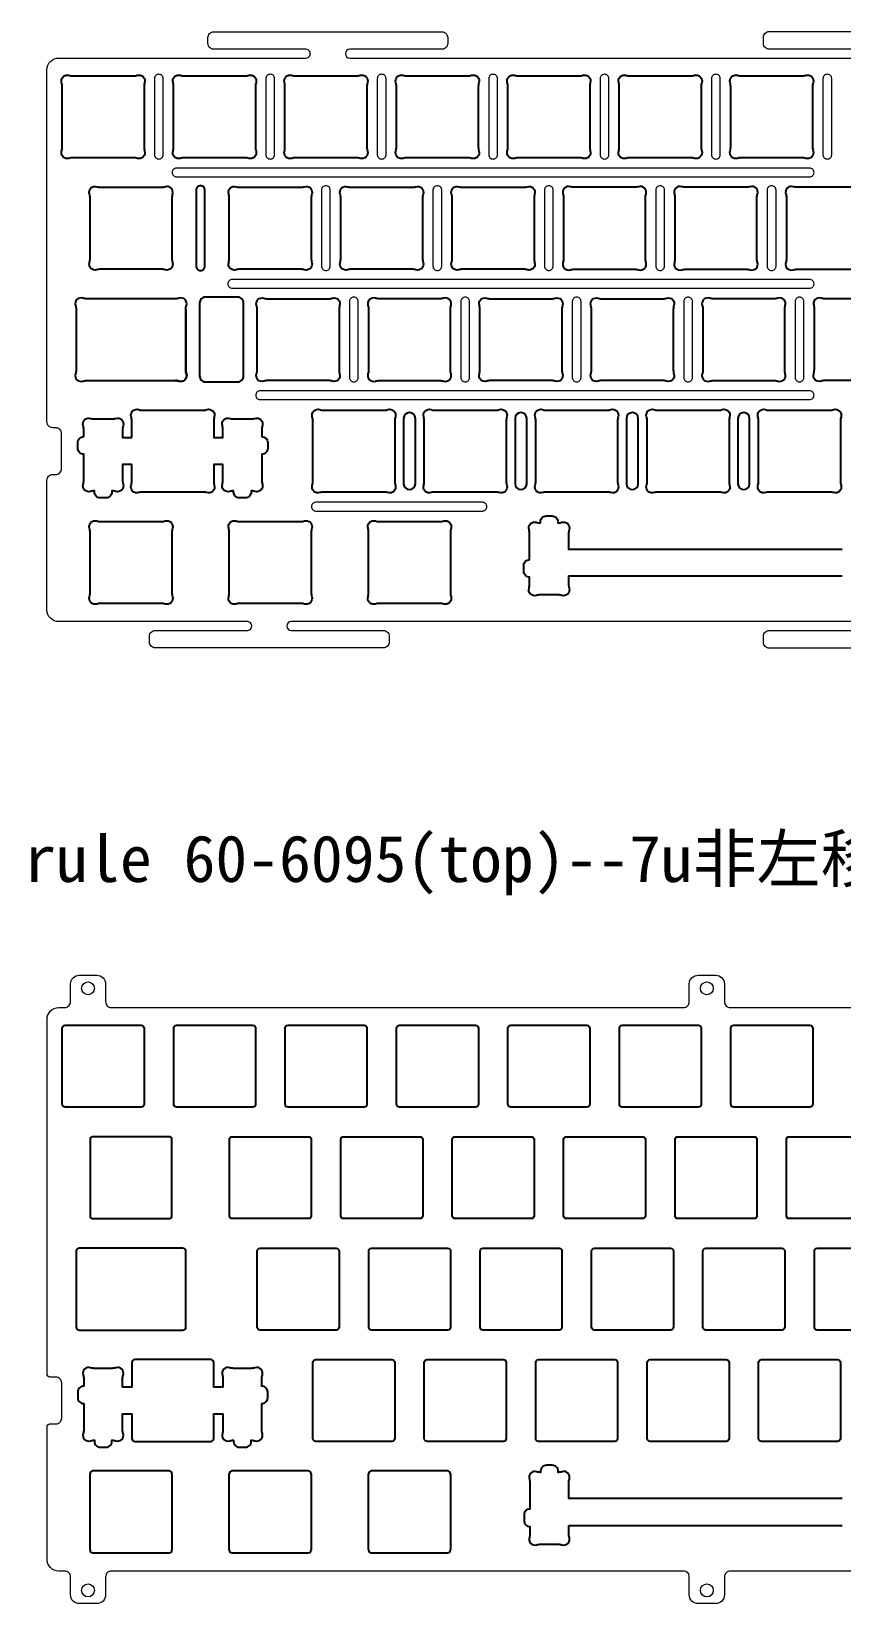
# Model space of a CAD drawing. Header units: millimetres. Extents: x 3201 to 5715, y 849 to 1652.
# Drawn here: x 4251.4 to 4389.7, y 1210.3 to 1479.1 of the extents above; entities that cross this region are included whole.
import ezdxf

# ---------------------------------------------------------------- set-up
doc = ezdxf.new("R2010")
doc.units = ezdxf.units.MM
doc.layers.add('1', color=7, linetype='Continuous', lineweight=0)
doc.layers.add('定位板 v10 v5 v1_定位板 v10 v5_定位板 v9_Sketch2', color=7, linetype='Continuous')
doc.styles.add('MtXpl_', font='')
doc.styles.get('MtXpl_').set_extended_font_data('SimSun')

msp = doc.modelspace()

# ---------------------------------------------------------------- linework, layer by layer
at = {"color": 0}
msp.add_line((4343.23, 1385.95), (4390.01, 1385.95), dxfattribs=at)
at = {"color": 7}
for p, q in [((4370.67, 1250.19), (4370.67, 1239.75)), ((4343.27, 1223.62), (4390.01, 1223.62))]:
    msp.add_line(p, q, dxfattribs=at)
at = {"color": 7, "linetype": 'Continuous', "lineweight": 25}
for p, q in [((4261.42, 1219.42), (4261.42, 1232.42)), ((4275.42, 1232.42), (4275.42, 1219.42)), ((4285.23, 1219.42), (4285.23, 1232.42)), ((4299.23, 1232.42), (4299.23, 1219.42)), ((4309.04, 1219.42), (4309.04, 1232.42)), ((4323.04, 1232.42), (4323.04, 1219.42))]:
    msp.add_line(p, q, dxfattribs=at)
at = {"color": 7}
for points in [[(4258.43, 1457.45, 0.078597), (4257.82, 1457.35, -0.612516), (4256.56, 1458.61, 0.078597), (4256.65, 1459.23), (4256.65, 1469.67, 0.095705), (4256.56, 1470.29, -0.612516), (4257.82, 1471.55, 0.078597), (4258.43, 1471.45), (4268.88, 1471.45, 0.078597), (4269.49, 1471.55, -0.612516), (4270.75, 1470.29, 0.078597), (4270.65, 1469.67), (4270.65, 1459.23, 0.078597), (4270.75, 1458.61, -0.612516), (4269.49, 1457.35, 0.078597), (4268.88, 1457.45)], [(4276.87, 1471.55, 0.078597), (4277.48, 1471.45), (4287.93, 1471.45, 0.078597), (4288.54, 1471.55, -0.612516), (4289.8, 1470.29, 0.078597), (4289.7, 1469.67), (4289.7, 1459.23, 0.078597), (4289.8, 1458.61, -0.612516), (4288.54, 1457.35, 0.078597), (4287.93, 1457.45), (4277.48, 1457.45, 0.078597), (4276.87, 1457.35, -0.612516), (4275.61, 1458.61, 0.078597), (4275.7, 1459.23), (4275.7, 1469.67, 0.078597), (4275.61, 1470.29, -0.612516)], [(4307.59, 1457.35, 0.078597), (4306.98, 1457.45), (4296.53, 1457.45, 0.078597), (4295.92, 1457.35, -0.612516), (4294.66, 1458.61, 0.078597), (4294.75, 1459.23), (4294.75, 1469.67, 0.078597), (4294.66, 1470.29, -0.612516), (4295.92, 1471.55, 0.078597), (4296.53, 1471.45), (4306.98, 1471.45, 0.078597), (4307.59, 1471.55, -0.612516), (4308.85, 1470.29, 0.078597), (4308.75, 1469.67), (4308.75, 1459.23, 0.078597), (4308.85, 1458.61, -0.612516)], [(4327.9, 1470.29, 0.078597), (4327.8, 1469.67), (4327.8, 1459.23, 0.078597), (4327.9, 1458.61, -0.612516), (4326.64, 1457.35, 0.078597), (4326.03, 1457.45), (4315.58, 1457.45, 0.078597), (4314.97, 1457.35, -0.612516), (4313.71, 1458.61, 0.078597), (4313.8, 1459.23), (4313.8, 1469.67, 0.078597), (4313.71, 1470.29, -0.612516), (4314.97, 1471.55, 0.078597), (4315.58, 1471.45), (4326.03, 1471.45, 0.078597), (4326.64, 1471.55, -0.612516)], [(4334.63, 1457.45, 0.078597), (4334.02, 1457.35, -0.612516), (4332.76, 1458.61, 0.078597), (4332.85, 1459.23), (4332.85, 1469.67, 0.078597), (4332.76, 1470.29, -0.612516), (4334.02, 1471.55, 0.078597), (4334.63, 1471.45), (4345.08, 1471.45, 0.078597), (4345.69, 1471.55, -0.612516), (4346.95, 1470.29, 0.095705), (4346.85, 1469.67), (4346.85, 1459.23, 0.078597), (4346.95, 1458.61, -0.612516), (4345.69, 1457.35, 0.078597), (4345.08, 1457.45)], [(4366, 1470.29, 0.078597), (4365.9, 1469.67), (4365.9, 1459.23, 0.078597), (4366, 1458.61, -0.612516), (4364.74, 1457.35, 0.078597), (4364.12, 1457.45), (4353.68, 1457.45, 0.078597), (4353.07, 1457.35, -0.612516), (4351.81, 1458.61, 0.078597), (4351.9, 1459.23), (4351.9, 1469.67, 0.078597), (4351.81, 1470.29, -0.612516), (4353.07, 1471.55, 0.078597), (4353.68, 1471.45), (4364.12, 1471.45, 0.078597), (4364.74, 1471.55, -0.612516)], [(4383.79, 1457.35, 0.078597), (4383.17, 1457.45), (4372.73, 1457.45, 0.078597), (4372.12, 1457.35, -0.612516), (4370.86, 1458.61, 0.078597), (4370.95, 1459.23), (4370.95, 1469.67, 0.078597), (4370.86, 1470.29, -0.612516), (4372.12, 1471.55, 0.078597), (4372.73, 1471.45), (4383.17, 1471.45, 0.078597), (4383.79, 1471.55, -0.612516), (4385.05, 1470.29, 0.078597), (4384.95, 1469.67), (4384.95, 1459.23, 0.078597), (4385.05, 1458.61, -0.612516)], [(4286.39, 1452.5, 0.078597), (4287.01, 1452.4), (4297.45, 1452.4, 0.078597), (4298.07, 1452.5, -0.612516), (4299.33, 1451.24, 0.078597), (4299.23, 1450.62), (4299.23, 1440.18, 0.078597), (4299.33, 1439.56, -0.612516), (4298.07, 1438.3, 0.078597), (4297.45, 1438.4), (4287.01, 1438.4, 0.078597), (4286.39, 1438.3, -0.612516), (4285.13, 1439.56, 0.078597), (4285.23, 1440.18), (4285.23, 1450.62, 0.078597), (4285.13, 1451.24, -0.612516)], [(4305.44, 1452.5, 0.078597), (4306.06, 1452.4), (4316.5, 1452.4, 0.078597), (4317.12, 1452.5, -0.612516), (4318.38, 1451.24, 0.078597), (4318.28, 1450.62), (4318.28, 1440.18, 0.078597), (4318.38, 1439.56, -0.612516), (4317.12, 1438.3, 0.078597), (4316.5, 1438.4), (4306.06, 1438.4, 0.078597), (4305.44, 1438.3, -0.612516), (4304.18, 1439.56, 0.078597), (4304.28, 1440.18), (4304.28, 1450.62, 0.078597), (4304.18, 1451.24, -0.612516)], [(4337.43, 1451.24, 0.078597), (4337.33, 1450.62), (4337.33, 1440.18, 0.078597), (4337.43, 1439.56, -0.612516), (4336.17, 1438.3, 0.078597), (4335.55, 1438.4), (4325.11, 1438.4, 0.078597), (4324.49, 1438.3, -0.612516), (4323.23, 1439.56, 0.078597), (4323.33, 1440.18), (4323.33, 1450.62, 0.078597), (4323.23, 1451.24, -0.612516), (4324.49, 1452.5, 0.078597), (4325.11, 1452.4), (4335.55, 1452.4, 0.078597), (4336.17, 1452.5, -0.612516)], [(4356.48, 1451.24, 0.612516), (4355.22, 1452.5, -0.078597), (4354.6, 1452.4), (4344.16, 1452.4, -0.078597), (4343.54, 1452.5, 0.612516), (4342.28, 1451.24, -0.078597), (4342.38, 1450.62), (4342.38, 1440.18, -0.078597), (4342.28, 1439.56, 0.612516), (4343.54, 1438.3, -0.078597), (4344.16, 1438.4), (4354.6, 1438.4, -0.078597), (4355.22, 1438.3, 0.612516), (4356.48, 1439.56, -0.078597), (4356.38, 1440.18), (4356.38, 1450.62, -0.078597)], [(4375.53, 1451.24, 0.612516), (4374.27, 1452.5, -0.078597), (4373.65, 1452.4), (4363.21, 1452.4, -0.078597), (4362.59, 1452.5, 0.612516), (4361.33, 1451.24, -0.078597), (4361.43, 1450.62), (4361.43, 1440.18, -0.078597), (4361.33, 1439.56, 0.612516), (4362.59, 1438.3, -0.078597), (4363.21, 1438.4), (4373.65, 1438.4, -0.078597), (4374.27, 1438.3, 0.612516), (4375.53, 1439.56, -0.078597), (4375.43, 1440.18), (4375.43, 1450.62, -0.078597)], [(4380.38, 1439.56, 0.612516), (4381.64, 1438.3, -0.078597), (4382.26, 1438.4), (4392.7, 1438.4, -0.078597), (4393.32, 1438.3, 0.612516), (4394.58, 1439.56, -0.078597), (4394.48, 1440.18), (4394.48, 1450.62, -0.078597), (4394.58, 1451.24, 0.612516), (4393.32, 1452.5, -0.078597), (4392.7, 1452.4), (4382.26, 1452.4, -0.078597), (4381.64, 1452.5, 0.612516), (4380.38, 1451.24, -0.078597), (4380.48, 1450.62), (4380.48, 1440.18, -0.078597)], [(4276.02, 1419.35, -0.078597), (4276.64, 1419.25, 0.612516), (4277.89, 1420.51, -0.078597), (4277.8, 1421.13), (4277.8, 1431.57, -0.078597), (4277.89, 1432.19, 0.612516), (4276.64, 1433.45, -0.078597), (4276.02, 1433.35), (4260.81, 1433.35, -0.078597), (4260.19, 1433.45, 0.612516), (4258.93, 1432.19, -0.078597), (4259.03, 1431.57), (4259.03, 1421.13, -0.078597), (4258.93, 1420.51, 0.612516), (4260.19, 1419.25, -0.078597), (4260.81, 1419.35)], [(4304.09, 1420.51, -0.612516), (4302.83, 1419.25, 0.078597), (4302.21, 1419.35), (4291.77, 1419.35, 0.078597), (4291.15, 1419.25, -0.612516), (4289.89, 1420.51, 0.078597), (4289.99, 1421.13), (4289.99, 1431.57, 0.078597), (4289.89, 1432.19, -0.612516), (4291.15, 1433.45, 0.078597), (4291.77, 1433.35), (4302.21, 1433.35, 0.078597), (4302.83, 1433.45, -0.612516), (4304.09, 1432.19, 0.078597), (4303.99, 1431.57), (4303.99, 1421.13, 0.078597)], [(4310.2, 1433.45, 0.612516), (4308.94, 1432.19, -0.078597), (4309.04, 1431.57), (4309.04, 1421.13, -0.078597), (4308.94, 1420.51, 0.612516), (4310.2, 1419.25, -0.078597), (4310.82, 1419.35), (4321.26, 1419.35, -0.078597), (4321.88, 1419.25, 0.612516), (4323.14, 1420.51, -0.078597), (4323.04, 1421.13), (4323.04, 1431.57, -0.078597), (4323.14, 1432.19, 0.612516), (4321.88, 1433.45, -0.078597), (4321.26, 1433.35), (4310.82, 1433.35, -0.078597)], [(4359.98, 1419.25, 0.078597), (4359.36, 1419.35), (4348.92, 1419.35, 0.078597), (4348.3, 1419.25, -0.612516), (4347.04, 1420.51, 0.078597), (4347.14, 1421.13), (4347.14, 1431.57, 0.078597), (4347.04, 1432.19, -0.612516), (4348.3, 1433.45, 0.078597), (4348.92, 1433.35), (4359.36, 1433.35, 0.078597), (4359.98, 1433.45, -0.612516), (4361.24, 1432.19, 0.078597), (4361.14, 1431.57), (4361.14, 1421.13, 0.078597), (4361.24, 1420.51, -0.612516)], [(4380.29, 1432.19, 0.612516), (4379.03, 1433.45, -0.078597), (4378.41, 1433.35), (4367.97, 1433.35, -0.078597), (4367.35, 1433.45, 0.612516), (4366.09, 1432.19, -0.078597), (4366.19, 1431.57), (4366.19, 1421.13, -0.078597), (4366.09, 1420.51, 0.612516), (4367.35, 1419.25, -0.078597), (4367.97, 1419.35), (4378.41, 1419.35, -0.078597), (4379.03, 1419.25, 0.612516), (4380.29, 1420.51, -0.078597), (4380.19, 1421.13), (4380.19, 1431.57, -0.078597)], [(4277.81, 1257.52), (4277.81, 1270.52, 0.414214), (4277.31, 1271.02), (4259.54, 1271.02, 0.414214), (4259.04, 1270.52), (4259.04, 1257.52, 0.414214), (4259.54, 1257.02), (4277.31, 1257.02, 0.414214)]]:
    msp.add_lwpolyline(points, format="xyb", close=True, dxfattribs=at)
for points in [[(4275.52, 1451.24, 0.078597), (4275.42, 1450.62), (4275.42, 1440.18, 0.078597), (4275.52, 1439.56, -0.612516), (4274.26, 1438.3, 0.078597), (4273.64, 1438.4), (4263.2, 1438.4, 0.078597), (4262.58, 1438.3, -0.612516), (4261.32, 1439.56, 0.078597), (4261.42, 1440.18), (4261.42, 1450.62, 0.078597), (4261.32, 1451.24, -0.612516), (4262.58, 1452.5, 0.078597), (4263.2, 1452.4), (4273.64, 1452.4, 0.078597), (4274.26, 1452.5)], [(4342.09, 1431.57), (4342.09, 1421.13, 0.078597), (4342.19, 1420.51, -0.612516), (4340.93, 1419.25, 0.078597), (4340.31, 1419.35), (4329.87, 1419.35, 0.078597), (4329.25, 1419.25, -0.612516), (4327.99, 1420.51, 0.078597), (4328.09, 1421.13), (4328.09, 1431.57, 0.078597), (4327.99, 1432.19, -0.612516), (4329.25, 1433.45, 0.078597), (4329.87, 1433.35), (4340.31, 1433.35, 0.078597), (4340.93, 1433.45, -0.612516), (4342.19, 1432.19, 0.078597), (4342.09, 1431.57)], [(4399.24, 1431.57, -0.078597), (4399.34, 1432.19, 0.612516), (4398.08, 1433.45, -0.078597), (4397.46, 1433.35), (4387.02, 1433.35, -0.078597), (4386.4, 1433.45, 0.612516), (4385.14, 1432.19, -0.078597), (4385.24, 1431.57), (4385.24, 1421.13)], [(4277.8, 1431.57), (4277.8, 1421.13, 0.078597), (4277.89, 1420.51, -0.612516), (4276.64, 1419.25, 0.078597), (4276.02, 1419.35)], [(4399.24, 1431.57), (4399.24, 1421.13, 0.078597), (4399.34, 1420.51, -0.612516), (4398.08, 1419.25, 0.078597), (4397.46, 1419.35), (4387.02, 1419.35, 0.078597), (4386.4, 1419.25, -0.612516), (4385.14, 1420.51, 0.078597), (4385.24, 1421.13)], [(4390.01, 1228.22), (4343.27, 1228.22), (4343.27, 1230.91, -0.078597), (4343.37, 1231.53, 0.612516), (4342.11, 1232.79, -0.078597), (4341.49, 1232.69), (4341.45, 1232.69), (4341.45, 1232.89, 0.414214), (4340.45, 1233.89), (4339.45, 1233.89, 0.414214), (4338.45, 1232.89), (4338.45, 1232.69), (4338.4, 1232.69, -0.078597), (4337.79, 1232.79, 0.612516), (4336.53, 1231.53, -0.078597), (4336.62, 1230.91), (4336.62, 1226.42, 0.414214), (4335.62, 1225.42), (4335.62, 1224.42, 0.414214), (4336.62, 1223.42), (4336.62, 1222.17, -0.078597), (4336.53, 1221.56, 0.612516), (4337.79, 1220.3, -0.078597), (4338.4, 1220.39), (4341.49, 1220.39, -0.078597), (4342.11, 1220.3, 0.612516), (4343.37, 1221.56, -0.078597), (4343.27, 1222.17), (4343.27, 1223.62)]]:
    msp.add_lwpolyline(points, format="xyb", dxfattribs=at)
at = {"color": 7, "linetype": 'Continuous'}
msp.add_lwpolyline([(4281.07, 1451.93, 0.414214), (4280.32, 1452.68, 0.414214), (4279.57, 1451.93), (4279.57, 1438.93, 0.414214), (4280.32, 1438.18, 0.414214), (4281.07, 1438.93)], format="xyb", close=True, dxfattribs=at)
for points in [[(4281.15, 1433.63, 0.414214), (4280.15, 1432.63), (4280.15, 1420.13, 0.414214), (4281.15, 1419.13), (4286.65, 1419.13, 0.414214), (4287.65, 1420.13), (4287.65, 1432.63, 0.414214), (4286.65, 1433.63)], [(4311.74, 1414.3, 0.078597), (4312.36, 1414.4, -0.612516), (4313.62, 1413.14, 0.078597), (4313.52, 1412.52), (4313.52, 1402.08, 0.078597), (4313.62, 1401.46, -0.612516), (4312.36, 1400.2, 0.078597), (4311.74, 1400.3), (4301.3, 1400.3, 0.078597), (4300.68, 1400.2, -0.612516), (4299.42, 1401.46, 0.078597), (4299.52, 1402.08), (4299.52, 1412.52, 0.078597), (4299.42, 1413.14, -0.612516), (4300.68, 1414.4, 0.078597), (4301.3, 1414.3)], [(4330.79, 1414.3, 0.078597), (4331.41, 1414.4, -0.612516), (4332.67, 1413.14, 0.078597), (4332.57, 1412.52), (4332.57, 1402.08, 0.078597), (4332.67, 1401.46, -0.612516), (4331.41, 1400.2, 0.078597), (4330.79, 1400.3), (4320.35, 1400.3, 0.078597), (4319.73, 1400.2, -0.612516), (4318.47, 1401.46, 0.078597), (4318.57, 1402.08), (4318.57, 1412.52, 0.078597), (4318.47, 1413.14, -0.612516), (4319.73, 1414.4, 0.078597), (4320.35, 1414.3)], [(4349.84, 1414.3, 0.078597), (4350.46, 1414.4, -0.612516), (4351.72, 1413.14, 0.078597), (4351.62, 1412.52), (4351.62, 1402.08, 0.078597), (4351.72, 1401.46, -0.612516), (4350.46, 1400.2, 0.078597), (4349.84, 1400.3), (4339.4, 1400.3, 0.078597), (4338.78, 1400.2, -0.612516), (4337.52, 1401.46, 0.078597), (4337.62, 1402.08), (4337.62, 1412.52, 0.078597), (4337.52, 1413.14, -0.612516), (4338.78, 1414.4, 0.078597), (4339.4, 1414.3)], [(4368.89, 1414.3, 0.078597), (4369.51, 1414.4, -0.612516), (4370.77, 1413.14, 0.078597), (4370.67, 1412.52), (4370.67, 1402.08, 0.078597), (4370.77, 1401.46, -0.612516), (4369.51, 1400.2, 0.078597), (4368.89, 1400.3), (4358.45, 1400.3, 0.078597), (4357.83, 1400.2, -0.612516), (4356.57, 1401.46, 0.078597), (4356.67, 1402.08), (4356.67, 1412.52, 0.078597), (4356.57, 1413.14, -0.612516), (4357.83, 1414.4, 0.078597), (4358.45, 1414.3)], [(4387.94, 1414.3, 0.078597), (4388.56, 1414.4, -0.612516), (4389.82, 1413.14, 0.078597), (4389.72, 1412.52), (4389.72, 1402.08, 0.078597), (4389.82, 1401.46, -0.612516), (4388.56, 1400.2, 0.078597), (4387.94, 1400.3), (4377.5, 1400.3, 0.078597), (4376.88, 1400.2, -0.612516), (4375.62, 1401.46, 0.078597), (4375.72, 1402.08), (4375.72, 1412.52, 0.078597), (4375.62, 1413.14, -0.612516), (4376.88, 1414.4, 0.078597), (4377.5, 1414.3)], [(4262.58, 1395.35, 0.078597), (4263.2, 1395.25), (4273.64, 1395.25, 0.078597), (4274.26, 1395.35, -0.612516), (4275.52, 1394.09, 0.078597), (4275.42, 1393.47), (4275.42, 1383.03, 0.078597), (4275.52, 1382.41, -0.612516), (4274.26, 1381.15, 0.078597), (4273.64, 1381.25), (4263.2, 1381.25, 0.078597), (4262.58, 1381.15, -0.612516), (4261.32, 1382.41, 0.078597), (4261.42, 1383.03), (4261.42, 1393.47, 0.078597), (4261.32, 1394.09, -0.612516)], [(4299.33, 1394.09, 0.078597), (4299.23, 1393.47), (4299.23, 1383.03, 0.078597), (4299.33, 1382.41, -0.612516), (4298.07, 1381.15, 0.078597), (4297.45, 1381.25), (4287.01, 1381.25, 0.078597), (4286.39, 1381.15, -0.612516), (4285.13, 1382.41, 0.078597), (4285.23, 1383.03), (4285.23, 1393.47, 0.078597), (4285.13, 1394.09, -0.612516), (4286.39, 1395.35, 0.078597), (4287.01, 1395.25), (4297.45, 1395.25, 0.078597), (4298.07, 1395.35, -0.612516)], [(4323.14, 1394.09, 0.078597), (4323.04, 1393.47), (4323.04, 1383.03, 0.078597), (4323.14, 1382.41, -0.612516), (4321.88, 1381.15, 0.078597), (4321.26, 1381.25), (4310.82, 1381.25, 0.078597), (4310.21, 1381.15, -0.612516), (4308.95, 1382.41, 0.078597), (4309.04, 1383.03), (4309.04, 1393.47, 0.078597), (4308.95, 1394.09, -0.612516), (4310.21, 1395.35, 0.078597), (4310.82, 1395.25), (4321.26, 1395.25, 0.078597), (4321.88, 1395.35, -0.612516)]]:
    msp.add_lwpolyline(points, format="xyb", close=True)
at = {"color": 0}
msp.add_lwpolyline([(4268.56, 1409.6), (4268.56, 1412.52, 0.078597), (4268.46, 1413.14, -0.612516), (4269.72, 1414.4, 0.078597), (4270.34, 1414.3), (4280.78, 1414.3, 0.078597), (4281.4, 1414.4, -0.612516), (4282.66, 1413.14, 0.078597), (4282.56, 1412.52), (4282.56, 1409.6), (4284.14, 1409.6), (4284.14, 1411.02, 0.078597), (4284.04, 1411.64, -0.612516), (4285.3, 1412.9, 0.078597), (4285.92, 1412.8), (4289.01, 1412.8, 0.078597), (4289.62, 1412.9, -0.612516), (4290.88, 1411.64, 0.078597), (4290.79, 1411.02), (4290.79, 1409.77, -0.414214), (4291.79, 1408.77), (4291.79, 1407.77, -0.414214), (4290.79, 1406.77), (4290.79, 1402.28, 0.078597), (4290.88, 1401.66, -0.612516), (4289.62, 1400.4, 0.078597), (4289.01, 1400.5), (4288.96, 1400.5), (4288.96, 1400.3, -0.414214), (4287.96, 1399.3), (4286.96, 1399.3, -0.414214), (4285.96, 1400.3), (4285.96, 1400.5), (4285.92, 1400.5, 0.078597), (4285.3, 1400.4, -0.612516), (4284.04, 1401.66, 0.078597), (4284.14, 1402.28), (4284.14, 1405), (4282.56, 1405), (4282.56, 1402.08, 0.078597), (4282.66, 1401.46, -0.612516), (4281.4, 1400.2, 0.078597), (4280.78, 1400.3), (4270.34, 1400.3, 0.078597), (4269.72, 1400.2, -0.612516), (4268.46, 1401.46, 0.078597), (4268.56, 1402.08), (4268.56, 1405), (4266.99, 1405), (4266.99, 1402.28, 0.078597), (4267.08, 1401.66, -0.612516), (4265.82, 1400.4, 0.078597), (4265.21, 1400.5), (4265.16, 1400.5), (4265.16, 1400.3, -0.414214), (4264.16, 1399.3), (4263.16, 1399.3, -0.414214), (4262.16, 1400.3), (4262.16, 1400.5), (4262.12, 1400.5, 0.078597), (4261.5, 1400.4, -0.612516), (4260.24, 1401.66, 0.078597), (4260.34, 1402.28), (4260.34, 1406.77, -0.414214), (4259.34, 1407.77), (4259.34, 1408.77, -0.414214), (4260.34, 1409.77), (4260.34, 1411.02, 0.078597), (4260.24, 1411.64, -0.612516), (4261.5, 1412.9, 0.078597), (4262.12, 1412.8), (4265.21, 1412.8, 0.078597), (4265.82, 1412.9, -0.612516), (4267.08, 1411.64, 0.078597), (4266.99, 1411.02), (4266.99, 1409.6)], format="xyb", close=True, dxfattribs=at)
for points in [[(4317.04, 1401.72), (4317.04, 1412.88, 1), (4315.04, 1412.88)], [(4336.09, 1401.72), (4336.09, 1412.88, 1), (4334.09, 1412.88)], [(4355.14, 1401.72), (4355.14, 1412.88, 1), (4353.14, 1412.88)], [(4374.19, 1401.72), (4374.19, 1412.88, 1), (4372.19, 1412.88)], [(4315.04, 1412.88), (4315.04, 1401.72, 1), (4317.04, 1401.72)], [(4334.09, 1412.88), (4334.09, 1401.72, 1), (4336.09, 1401.72)], [(4353.14, 1412.88), (4353.14, 1401.72, 1), (4355.14, 1401.72)], [(4372.19, 1412.88), (4372.19, 1401.72, 1), (4374.19, 1401.72)], [(4343.23, 1385.95), (4343.23, 1384.5, 0.078597), (4343.33, 1383.88, -0.612516), (4342.07, 1382.62, 0.078597), (4341.45, 1382.72), (4338.36, 1382.72, 0.078597), (4337.74, 1382.62, -0.612516), (4336.48, 1383.88, 0.078597), (4336.58, 1384.5), (4336.58, 1385.75, -0.414214), (4335.58, 1386.75), (4335.58, 1387.75, -0.414214), (4336.58, 1388.75), (4336.58, 1393.24, 0.078597), (4336.48, 1393.86, -0.612516), (4337.74, 1395.12, 0.078597), (4338.36, 1395.02), (4338.41, 1395.02), (4338.41, 1395.22, -0.414214), (4339.41, 1396.22), (4340.41, 1396.22, -0.414214), (4341.41, 1395.22), (4341.41, 1395.02), (4341.45, 1395.02, 0.078597), (4342.07, 1395.12, -0.612516), (4343.33, 1393.86, 0.078597), (4343.23, 1393.24), (4343.23, 1390.55), (4390.01, 1390.55)]]:
    msp.add_lwpolyline(points, format="xyb")
at = {"color": 7, "linetype": 'Continuous', "lineweight": 25}
for points in [[(4275.42, 1232.42, 0.414214), (4274.92, 1232.92), (4261.92, 1232.92, 0.414214), (4261.42, 1232.42)], [(4299.23, 1232.42, 0.414214), (4298.73, 1232.92), (4285.73, 1232.92, 0.414214), (4285.23, 1232.42)], [(4323.04, 1232.42, 0.414214), (4322.54, 1232.92), (4309.54, 1232.92, 0.414214), (4309.04, 1232.42)], [(4261.42, 1219.42, 0.414214), (4261.92, 1218.92), (4274.92, 1218.92, 0.414214), (4275.42, 1219.42)], [(4285.23, 1219.42, 0.414214), (4285.73, 1218.92), (4298.73, 1218.92, 0.414214), (4299.23, 1219.42)], [(4309.04, 1219.42, 0.414214), (4309.54, 1218.92), (4322.54, 1218.92, 0.414214), (4323.04, 1219.42)]]:
    msp.add_lwpolyline(points, format="xyb", dxfattribs=at)
at = {"color": 7}
msp.add_arc((4274.56, 1451.55), 1, 342.0237, 107.9763, dxfattribs=at)
at = {"layer": '1'}
for points in [[(4393.31, 1378.15), (4295.82, 1378.15, 0.999996), (4295.82, 1376.65), (4311.57, 1376.65, -0.414214), (4312.57, 1375.65), (4312.57, 1374.65, -0.414214), (4311.57, 1373.65), (4272.57, 1373.65, -0.414214), (4271.57, 1374.65), (4271.57, 1375.65, -0.414214), (4272.57, 1376.65), (4288.32, 1376.65, 1.006341), (4288.32, 1378.15), (4256.05, 1378.15, -0.414214), (4254.05, 1380.15), (4254.05, 1402.3, -0.414214), (4255.05, 1403.3), (4255.55, 1403.3, 0.414214), (4256.55, 1404.3), (4256.55, 1410.3, 0.414214), (4255.55, 1411.3), (4255.05, 1411.3, -0.414214), (4254.05, 1412.3), (4254.05, 1472.5, -0.414214), (4256.05, 1474.5), (4298.32, 1474.5, 1.006341), (4298.32, 1476), (4282.57, 1476, -0.414214), (4281.57, 1477), (4281.57, 1478, -0.414214), (4282.57, 1479), (4321.57, 1479, -0.414214), (4322.57, 1478), (4322.57, 1477, -0.414214), (4321.57, 1476), (4305.82, 1476, 0.999996), (4305.82, 1474.5), (4393.31, 1474.5, 1.004198)], [(4393.31, 1476), (4377.56, 1476, -0.414214), (4376.56, 1477), (4376.56, 1478.05, -0.414214), (4377.56, 1479.05), (4416.56, 1479.05, -0.414214)], [(4416.56, 1373.6), (4377.56, 1373.6, -0.428049), (4376.56, 1374.65), (4376.56, 1375.65, -0.414214), (4377.56, 1376.65), (4393.31, 1376.65, 1.06449)], [(4423.28, 1215.82), (4370.88, 1215.82, 0.414214), (4369.88, 1214.82), (4369.88, 1211.75, -0.414214), (4368.38, 1210.25), (4365.38, 1210.25, -0.414214), (4363.88, 1211.75), (4363.88, 1214.82, 0.414214), (4362.88, 1215.82), (4265.08, 1215.82, 0.414214), (4264.08, 1214.82), (4264.08, 1211.75, -0.414214), (4262.58, 1210.25), (4259.58, 1210.25, -0.414214), (4258.08, 1211.75), (4258.08, 1214.82, 0.414214), (4257.08, 1215.82), (4256.07, 1215.82, -0.414214), (4254.07, 1217.82), (4254.07, 1240.47, -0.414214), (4254.57, 1240.97), (4255.57, 1240.97, 0.414214), (4256.57, 1241.97), (4256.57, 1247.97, 0.414214), (4255.57, 1248.97), (4254.57, 1248.97, -0.414214), (4254.07, 1249.47), (4254.07, 1310.17, -0.414214), (4256.07, 1312.17), (4257.08, 1312.17, 0.414214), (4258.08, 1313.17), (4258.08, 1316.19, -0.414214), (4259.58, 1317.69), (4262.58, 1317.69, -0.414214), (4264.08, 1316.19), (4264.08, 1313.17, 0.414214), (4265.08, 1312.17), (4362.88, 1312.17, 0.414214), (4363.88, 1313.17), (4363.88, 1316.19, -0.414214), (4365.38, 1317.69), (4368.38, 1317.69, -0.414214), (4369.88, 1316.19), (4369.88, 1313.17, 0.414214), (4370.88, 1312.17), (4423.28, 1312.17, 0.414214)]]:
    msp.add_lwpolyline(points, format="xyb", dxfattribs=at)
at = {"layer": '1', "color": 7, "linetype": 'Continuous', "lineweight": 18}
for points in [[(4272.43, 1457.98, 0.414214), (4273.18, 1457.23, 0.414214), (4273.93, 1457.98), (4273.93, 1470.98, 0.414214), (4273.18, 1471.73, 0.414214), (4272.43, 1470.98)], [(4291.48, 1470.98), (4291.48, 1457.98, 0.414214), (4292.23, 1457.23, 0.414214), (4292.98, 1457.98), (4292.98, 1470.98, 0.414214), (4292.23, 1471.73, 0.414214)], [(4310.53, 1470.98), (4310.53, 1457.98, 0.414214), (4311.28, 1457.23, 0.414214), (4312.03, 1457.98), (4312.03, 1470.98, 0.414214), (4311.28, 1471.73, 0.414214)], [(4329.58, 1470.98), (4329.58, 1457.98, 0.414214), (4330.33, 1457.23, 0.414214), (4331.08, 1457.98), (4331.08, 1470.98, 0.414214), (4330.33, 1471.73, 0.414214)], [(4348.63, 1470.98), (4348.63, 1457.98, 0.414214), (4349.38, 1457.23, 0.414214), (4350.13, 1457.98), (4350.13, 1470.98, 0.414214), (4349.38, 1471.73, 0.414214)], [(4367.68, 1470.98), (4367.68, 1457.98, 0.414214), (4368.43, 1457.23, 0.414214), (4369.18, 1457.98), (4369.18, 1470.98, 0.414214), (4368.43, 1471.73, 0.414214)], [(4386.73, 1470.98), (4386.73, 1457.98, 0.414214), (4387.48, 1457.23, 0.414214), (4388.23, 1457.98), (4388.23, 1470.98, 0.414214), (4387.48, 1471.73, 0.414214)], [(4276.2, 1454.2), (4384.45, 1454.2, 0.414214), (4385.2, 1454.95, 0.414214), (4384.45, 1455.7), (4276.2, 1455.7, 0.414214), (4275.45, 1454.95, 0.414214)], [(4301, 1438.93, 0.414214), (4301.75, 1438.18, 0.414214), (4302.5, 1438.93), (4302.5, 1451.93, 0.414214), (4301.75, 1452.68, 0.414214), (4301, 1451.93)], [(4320.05, 1451.93), (4320.05, 1438.93, 0.414214), (4320.8, 1438.18, 0.414214), (4321.55, 1438.93), (4321.55, 1451.93, 0.414214), (4320.8, 1452.68, 0.414214)], [(4339.1, 1451.93), (4339.1, 1438.93, 0.414214), (4339.85, 1438.18, 0.414214), (4340.6, 1438.93), (4340.6, 1451.93, 0.414214), (4339.85, 1452.68, 0.414214)], [(4358.15, 1451.93), (4358.15, 1438.93, 0.414214), (4358.9, 1438.18, 0.414214), (4359.65, 1438.93), (4359.65, 1451.93, 0.414214), (4358.9, 1452.68, 0.414214)], [(4377.2, 1451.93), (4377.2, 1438.93, 0.414214), (4377.95, 1438.18, 0.414214), (4378.7, 1438.93), (4378.7, 1451.93, 0.414214), (4377.95, 1452.68, 0.414214)], [(4285.73, 1436.65, 0.414214), (4284.98, 1435.9, 0.414214), (4285.73, 1435.15), (4384.45, 1435.15, 0.414214), (4385.2, 1435.9, 0.414214), (4384.45, 1436.65)], [(4305.77, 1432.88), (4305.77, 1419.88, 0.414214), (4306.52, 1419.13, 0.414214), (4307.27, 1419.88), (4307.27, 1432.88, 0.414214), (4306.52, 1433.63, 0.414214)], [(4324.82, 1432.88), (4324.82, 1419.88, 0.414214), (4325.57, 1419.13, 0.414214), (4326.32, 1419.88), (4326.32, 1432.88, 0.414214), (4325.57, 1433.63, 0.414214)], [(4343.87, 1432.88), (4343.87, 1419.88, 0.414214), (4344.62, 1419.13, 0.414214), (4345.37, 1419.88), (4345.37, 1432.88, 0.414214), (4344.62, 1433.63, 0.414214)], [(4362.92, 1432.88), (4362.92, 1419.88, 0.414214), (4363.67, 1419.13, 0.414214), (4364.42, 1419.88), (4364.42, 1432.88, 0.414214), (4363.67, 1433.63, 0.414214)], [(4381.97, 1432.88), (4381.97, 1419.88, 0.414214), (4382.72, 1419.13, 0.414214), (4383.47, 1419.88), (4383.47, 1432.88, 0.414214), (4382.72, 1433.63, 0.414214)], [(4290.49, 1416.1), (4384.45, 1416.1, 0.414214), (4385.2, 1416.85, 0.414214), (4384.45, 1417.6), (4290.49, 1417.6, 0.414214), (4289.74, 1416.85, 0.414214)], [(4300.02, 1397.05), (4328.5, 1397.05, 0.414214), (4329.25, 1397.8, 0.414214), (4328.5, 1398.55), (4300.02, 1398.55, 0.414214), (4299.27, 1397.8, 0.414214)]]:
    msp.add_lwpolyline(points, format="xyb", close=True, dxfattribs=at)
at = {"layer": '1'}
for centre in [(4261.08, 1315.44), (4366.88, 1315.44), (4261.08, 1212.5), (4366.88, 1212.5)]:
    msp.add_circle(centre, 1.1, dxfattribs=at)
at = {"layer": '定位板 v10 v5 v1_定位板 v10 v5_定位板 v9_Sketch2', "color": 7}
for points in [[(4256.67, 1295.62), (4256.67, 1308.62, -0.414214), (4257.17, 1309.12), (4270.17, 1309.12, -0.414214), (4270.67, 1308.62), (4270.67, 1295.62, -0.414217), (4270.17, 1295.12), (4257.17, 1295.12, -0.41421)], [(4275.72, 1295.62), (4275.72, 1308.62, -0.414214), (4276.22, 1309.12), (4289.22, 1309.12, -0.414214), (4289.72, 1308.62), (4289.72, 1295.62, -0.414217), (4289.22, 1295.12), (4276.22, 1295.12, -0.41421)], [(4294.77, 1295.62), (4294.77, 1308.62, -0.414214), (4295.27, 1309.12), (4308.27, 1309.12, -0.414214), (4308.77, 1308.62), (4308.77, 1295.62, -0.414217), (4308.27, 1295.12), (4295.27, 1295.12, -0.41421)], [(4313.82, 1295.62), (4313.82, 1308.62, -0.414214), (4314.32, 1309.12), (4327.32, 1309.12, -0.414214), (4327.82, 1308.62), (4327.82, 1295.62, -0.414217), (4327.32, 1295.12), (4314.32, 1295.12, -0.41421)], [(4332.87, 1295.62), (4332.87, 1308.62, -0.414214), (4333.37, 1309.12), (4346.37, 1309.12, -0.414214), (4346.87, 1308.62), (4346.87, 1295.62, -0.414217), (4346.37, 1295.12), (4333.37, 1295.12, -0.41421)], [(4351.92, 1295.62), (4351.92, 1308.62, -0.414214), (4352.42, 1309.12), (4365.42, 1309.12, -0.414214), (4365.92, 1308.62), (4365.92, 1295.62, -0.414217), (4365.42, 1295.12), (4352.42, 1295.12, -0.41421)], [(4370.97, 1295.62), (4370.97, 1308.62, -0.414214), (4371.47, 1309.12), (4384.47, 1309.12, -0.414214), (4384.97, 1308.62), (4384.97, 1295.62, -0.414217), (4384.47, 1295.12), (4371.47, 1295.12, -0.41421)], [(4275.43, 1276.57), (4275.43, 1289.57, 0.414214), (4274.93, 1290.07), (4261.93, 1290.07, 0.414214), (4261.43, 1289.57), (4261.43, 1276.57, 0.414217), (4261.93, 1276.07), (4274.93, 1276.07, 0.41421)], [(4285.24, 1276.57), (4285.24, 1289.57, -0.414214), (4285.74, 1290.07), (4298.74, 1290.07, -0.414214), (4299.24, 1289.57), (4299.24, 1276.57, -0.414217), (4298.74, 1276.07), (4285.74, 1276.07, -0.41421)], [(4304.29, 1276.57), (4304.29, 1289.57, -0.414214), (4304.79, 1290.07), (4317.79, 1290.07, -0.414214), (4318.29, 1289.57), (4318.29, 1276.57, -0.414217), (4317.79, 1276.07), (4304.79, 1276.07, -0.41421)], [(4323.34, 1276.57), (4323.34, 1289.57, -0.414214), (4323.84, 1290.07), (4336.84, 1290.07, -0.414214), (4337.34, 1289.57), (4337.34, 1276.57, -0.414217), (4336.84, 1276.07), (4323.84, 1276.07, -0.41421)], [(4342.39, 1276.57), (4342.39, 1289.57, -0.414214), (4342.89, 1290.07), (4355.89, 1290.07, -0.414214), (4356.39, 1289.57), (4356.39, 1276.57, -0.414217), (4355.89, 1276.07), (4342.89, 1276.07, -0.41421)], [(4361.44, 1276.57), (4361.44, 1289.57, -0.414214), (4361.94, 1290.07), (4374.94, 1290.07, -0.414214), (4375.44, 1289.57), (4375.44, 1276.57, -0.414217), (4374.94, 1276.07), (4361.94, 1276.07, -0.41421)], [(4380.49, 1276.57), (4380.49, 1289.57, -0.414214), (4380.99, 1290.07), (4393.99, 1290.07, -0.414214), (4394.49, 1289.57), (4394.49, 1276.57, -0.414217), (4393.99, 1276.07), (4380.99, 1276.07, -0.41421)], [(4290.01, 1257.52), (4290.01, 1270.52, -0.414214), (4290.51, 1271.02), (4303.51, 1271.02, -0.414214), (4304.01, 1270.52), (4304.01, 1257.52, -0.414217), (4303.51, 1257.02), (4290.51, 1257.02, -0.41421)], [(4309.06, 1257.52), (4309.06, 1270.52, -0.414214), (4309.56, 1271.02), (4322.56, 1271.02, -0.414214), (4323.06, 1270.52), (4323.06, 1257.52, -0.414217), (4322.56, 1257.02), (4309.56, 1257.02, -0.41421)], [(4328.11, 1257.52), (4328.11, 1270.52, -0.414214), (4328.61, 1271.02), (4341.61, 1271.02, -0.414214), (4342.11, 1270.52), (4342.11, 1257.52, -0.414217), (4341.61, 1257.02), (4328.61, 1257.02, -0.41421)], [(4347.16, 1257.52), (4347.16, 1270.52, -0.414214), (4347.66, 1271.02), (4360.66, 1271.02, -0.414214), (4361.16, 1270.52), (4361.16, 1257.52, -0.414217), (4360.66, 1257.02), (4347.66, 1257.02, -0.41421)], [(4366.21, 1257.52), (4366.21, 1270.52, -0.414214), (4366.71, 1271.02), (4379.71, 1271.02, -0.414214), (4380.21, 1270.52), (4380.21, 1257.52, -0.414217), (4379.71, 1257.02), (4366.71, 1257.02, -0.41421)], [(4385.26, 1257.52), (4385.26, 1270.52, -0.414214), (4385.76, 1271.02), (4398.75, 1271.02, -0.414214), (4399.25, 1270.52), (4399.25, 1257.52, -0.414217), (4398.75, 1257.02), (4385.76, 1257.02, -0.41421)], [(4266.99, 1247.27), (4266.99, 1248.69, -0.078597), (4267.08, 1249.31, 0.612516), (4265.82, 1250.57, -0.078597), (4265.21, 1250.47), (4262.12, 1250.47, -0.078597), (4261.5, 1250.57, 0.612516), (4260.24, 1249.31, -0.078597), (4260.34, 1248.69), (4260.34, 1247.44, 0.414214), (4259.34, 1246.44), (4259.34, 1245.44, 0.414214), (4260.34, 1244.44), (4260.34, 1239.95, -0.078597), (4260.24, 1239.33, 0.612516), (4261.5, 1238.07, -0.078597), (4262.12, 1238.17), (4262.16, 1238.17), (4262.16, 1237.97, 0.414214), (4263.16, 1236.97), (4264.16, 1236.97, 0.414214), (4265.16, 1237.97), (4265.16, 1238.17), (4265.21, 1238.17, -0.078597), (4265.82, 1238.07, 0.612516), (4267.08, 1239.33, -0.078597), (4266.99, 1239.95), (4266.99, 1242.67), (4268.56, 1242.67), (4268.56, 1238.47, 0.414217), (4269.06, 1237.97), (4282.06, 1237.97, 0.41421), (4282.56, 1238.47), (4282.56, 1242.67), (4284.14, 1242.67), (4284.14, 1239.95, -0.078597), (4284.04, 1239.33, 0.612516), (4285.3, 1238.07, -0.078597), (4285.92, 1238.17), (4285.96, 1238.17), (4285.96, 1237.97, 0.414214), (4286.96, 1236.97), (4287.96, 1236.97, 0.414214), (4288.96, 1237.97), (4288.96, 1238.17), (4289.01, 1238.17, -0.078597), (4289.62, 1238.07, 0.612516), (4290.88, 1239.33, -0.078597), (4290.79, 1239.95), (4290.79, 1244.44, 0.414214), (4291.79, 1245.44), (4291.79, 1246.44, 0.414214), (4290.79, 1247.44), (4290.79, 1248.69, -0.078597), (4290.88, 1249.31, 0.612516), (4289.62, 1250.57, -0.078597), (4289.01, 1250.47), (4285.92, 1250.47, -0.078597), (4285.3, 1250.57, 0.612516), (4284.04, 1249.31, -0.078597), (4284.14, 1248.69), (4284.14, 1247.27), (4282.56, 1247.27), (4282.56, 1251.47, 0.414214), (4282.06, 1251.97), (4269.06, 1251.97, 0.414214), (4268.56, 1251.47), (4268.56, 1247.27)], [(4299.52, 1238.47), (4299.52, 1251.47, -0.414214), (4300.02, 1251.97), (4313.02, 1251.97, -0.414214), (4313.52, 1251.47), (4313.52, 1238.47, -0.414217), (4313.02, 1237.97), (4300.02, 1237.97, -0.41421)], [(4318.57, 1238.47), (4318.57, 1251.47, -0.414214), (4319.07, 1251.97), (4332.07, 1251.97, -0.414214), (4332.57, 1251.47), (4332.57, 1238.47, -0.414217), (4332.07, 1237.97), (4319.07, 1237.97, -0.41421)], [(4337.62, 1238.47), (4337.62, 1251.47, -0.414214), (4338.12, 1251.97), (4351.12, 1251.97, -0.414214), (4351.62, 1251.47), (4351.62, 1238.47, -0.414217), (4351.12, 1237.97), (4338.12, 1237.97, -0.41421)], [(4356.67, 1238.47), (4356.67, 1251.47, -0.414214), (4357.17, 1251.97), (4370.17, 1251.97, -0.414214), (4370.67, 1251.47), (4370.67, 1238.47, -0.414217), (4370.17, 1237.97), (4357.17, 1237.97, -0.41421)], [(4375.72, 1238.47), (4375.72, 1251.47, -0.414214), (4376.22, 1251.97), (4389.22, 1251.97, -0.414214), (4389.72, 1251.47), (4389.72, 1238.47, -0.414217), (4389.22, 1237.97), (4376.22, 1237.97, -0.41421)]]:
    msp.add_lwpolyline(points, format="xyb", close=True, dxfattribs=at)

# ---------------------------------------------------------------- texts
at = {"color": 7, "style": 'MtXpl_'}
msp.add_text('rule 60-6095(top)--7u非左移', height=8, dxfattribs=at).set_placement((4250.2, 1333.63))

doc.saveas('drawing.dxf')
